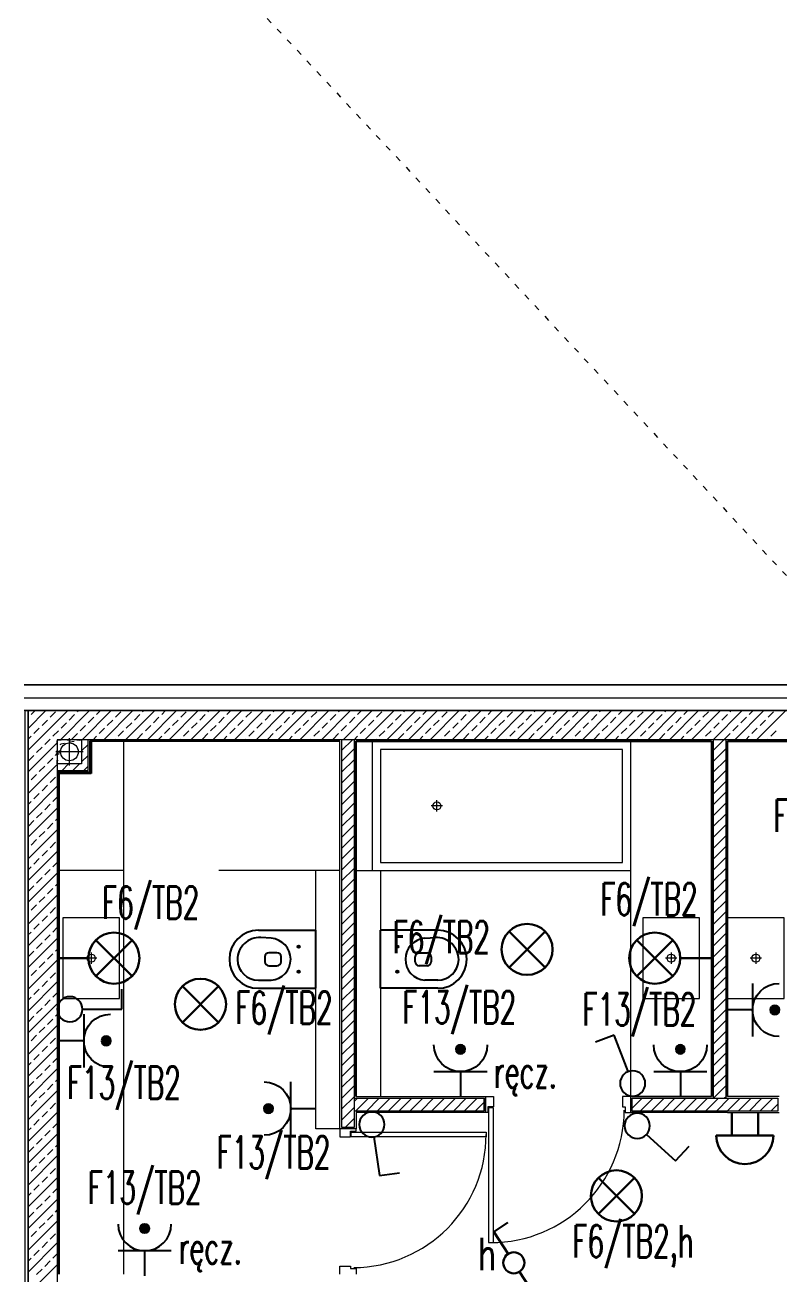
# Model space of a CAD drawing. Header units: millimetres. Extents: x 1780 to 154263, y -7240 to 17216.
# Drawn here: x 115871 to 116338, y 3320 to 4093 of the extents above; entities that cross this region are included whole.
import ezdxf

# ---------------------------------------------------------------- set-up
doc = ezdxf.new("R2010")
doc.units = ezdxf.units.MM
doc.linetypes.add('ACAD_ISO03W100', pattern=[30, 12, -18])
for name, color, linetype, lineweight in [('2d_SX_aranżacja drukowana', 200, 'Continuous', 5), ('2d_SX_gruba przekroje', 90, 'Continuous', 20), ('2d_SX_instalacje szkic - kanalizacja sanitarna', 44, 'Continuous', 5), ('2d_SX_instalacje szkic - wentylacja wywiew', 14, 'Continuous', 5), ('2d_SX_przebicia', 96, 'Continuous', 13), ('2d_SX_stolarka drzwiowa', 211, 'Continuous', 5), ('2d_SX_stolarka okznaczenia', 251, 'Continuous', 5), ('2d_SX_szraf', 251, 'Continuous', 0), ('2d_SX_warstwy', 181, 'Continuous', 9)]:
    doc.layers.add(name, color=color, linetype=linetype, lineweight=lineweight)
doc.layers.add('2d_SX_powierzchnia', color=251, linetype='Continuous', plot=False)
doc.layers.add('2d_SX_rewizja 18 września', color=210, linetype='Continuous')
doc.layers.add('60 instalacje elektryka', color=10, linetype='Continuous')
doc.styles.add('OPIS', font='simplex.shx', dxfattribs={"width": 0.7, "height": 4})
doc.linetypes.add('ZIGZAG', pattern='A,0.00254,-5.08,[131,ltypeshp.shx,S=5.08,R=0,X=-5.08,Y=0],-10.16,[131,ltypeshp.shx,S=5.08,R=180,X=5.08,Y=0],-5.08', length=20.32254)

# ---------------------------------------------------------------- blocks, each defined once
blk = doc.blocks.new('PDKLD B2')
at = {"color": 8, "ltscale": 5}
for p, q in [((108382.38, -12754.1), (108417.88, -12754.1)), ((108417.88, -12790.1), (108417.88, -12754.1)), ((108493.38, -12754.1), (108457.88, -12754.1)), ((108457.88, -12790.1), (108457.88, -12754.1)), ((108390.38, -12759.1), (108383.8, -12758.53)), ((108407.38, -12765.3), (108407.38, -12763.4)), ((108468.38, -12765.3), (108468.38, -12763.4)), ((108485.38, -12759.1), (108491.95, -12758.53)), ((108386.38, -12770.6), (108386.38, -12773.6)), ((108393.88, -12768.1), (108388.88, -12768.1)), ((108396.38, -12773.6), (108396.38, -12770.6)), ((108406.43, -12764.35), (108408.33, -12764.35)), ((108469.33, -12764.35), (108467.43, -12764.35)), ((108479.38, -12773.6), (108479.38, -12770.6)), ((108481.88, -12768.1), (108486.88, -12768.1)), ((108489.38, -12770.6), (108489.38, -12773.6)), ((108388.88, -12776.1), (108393.88, -12776.1)), ((108407.38, -12780.8), (108407.38, -12778.9)), ((108468.38, -12780.8), (108468.38, -12778.9)), ((108486.88, -12776.1), (108481.88, -12776.1)), ((108382.38, -12785.1), (108390.38, -12785.1)), ((108406.43, -12779.85), (108408.33, -12779.85)), ((108469.33, -12779.85), (108467.43, -12779.85)), ((108493.38, -12785.1), (108485.38, -12785.1)), ((108382.38, -12790.1), (108417.88, -12790.1)), ((108493.38, -12790.1), (108457.88, -12790.1))]:
    blk.add_line(p, q, dxfattribs=at)
for centre in [(108407.38, -12764.35), (108468.38, -12764.35), (108407.38, -12779.85), (108468.38, -12779.85)]:
    blk.add_circle(centre, 0.75, dxfattribs=at)
for centre, radius, start, end in [((108382.38, -12772.1), 18, 90, 180), ((108493.38, -12772.1), 18, 0, 90), ((108383.38, -12772.53), 14, 88.2643, 179.10237), ((108389.33, -12772.1), 13.04, 274.58122, 85.41878), ((108486.42, -12772.1), 13.04, 94.58122, 265.41878), ((108492.38, -12772.53), 14, 0.89763, 91.7357), ((108388.88, -12770.6), 2.5, 90, 180), ((108393.88, -12770.6), 2.5, 0, 90), ((108481.88, -12770.6), 2.5, 90, 180), ((108486.88, -12770.6), 2.5, 0, 90), ((108382.38, -12772.1), 18, 180, 270), ((108382.38, -12772.1), 13, 180.93152, 270), ((108388.88, -12773.6), 2.5, 180, 270), ((108393.88, -12773.6), 2.5, 270, 0), ((108481.88, -12773.6), 2.5, 180, 270), ((108486.88, -12773.6), 2.5, 270, 0), ((108493.38, -12772.1), 18, 270, 0), ((108493.38, -12772.1), 13, 270, 359.06848)]:
    blk.add_arc(centre, radius, start, end, dxfattribs=at)
at = {"layer": '2d_SX_aranżacja drukowana', "color": 8, "ltscale": 5}
for p, q in [((108277.88, -12636.1), (108298.88, -12636.1)), ((108298.88, -12636.1), (108298.88, -12967.1)), ((108258.88, -12967.1), (108258.88, -12655.1)), ((108298.88, -12717.1), (108258.88, -12717.1)), ((108432.88, -12717.1), (108357.88, -12717.1)), ((108417.88, -12877.1), (108417.88, -12717.1)), ((108442.88, -12717.1), (108457.88, -12717.1)), ((108457.88, -12717.1), (108457.88, -12857.1)), ((108296.38, -12746.41), (108261.38, -12746.41)), ((108261.38, -12746.41), (108261.38, -12796.41)), ((108296.38, -12796.41), (108296.38, -12746.41)), ((108655.38, -12746.41), (108620.38, -12746.41)), ((108620.38, -12746.41), (108620.38, -12796.41)), ((108655.38, -12796.41), (108655.38, -12746.41)), ((108672.88, -12746.41), (108672.88, -12796.41)), ((108282.38, -12771.41), (108275.38, -12771.41)), ((108278.88, -12767.91), (108278.88, -12774.91)), ((108641.38, -12771.41), (108634.38, -12771.41)), ((108637.88, -12767.91), (108637.88, -12774.91)), ((108261.38, -12796.41), (108296.38, -12796.41)), ((108620.38, -12796.41), (108655.38, -12796.41)), ((108432.88, -12877.1), (108417.88, -12877.1))]:
    blk.add_line(p, q, dxfattribs=at)
at = {"layer": '2d_SX_aranżacja drukowana', "color": 8}
for p, q in [((108452.88, -12637.1), (108452.88, -12717.1)), ((108612.88, -12637.1), (108452.88, -12637.1)), ((108612.88, -12637.1), (108662.88, -12637.1)), ((108612.88, -12857.1), (108612.88, -12637.1)), ((108612.88, -12717.1), (108612.88, -12637.1)), ((108662.88, -12637.1), (108662.88, -12857.1)), ((108457.88, -12642.1), (108457.88, -12712.1)), ((108607.88, -12642.1), (108457.88, -12642.1)), ((108607.88, -12712.1), (108607.88, -12642.1)), ((108496.38, -12677.1), (108489.38, -12677.1)), ((108492.88, -12680.6), (108492.88, -12673.6)), ((108452.88, -12717.1), (108612.88, -12717.1)), ((108457.88, -12712.1), (108607.88, -12712.1)), ((108662.88, -12857.1), (108612.88, -12857.1))]:
    blk.add_line(p, q, dxfattribs=at)
at = {"layer": '2d_SX_aranżacja drukowana', "color": 8, "ltscale": 5}
blk.add_lwpolyline([(108672.88, -12796.41), (108707.88, -12796.41), (108707.88, -12746.41), (108672.88, -12746.41)], close=True, dxfattribs=at)
for points in [[(108693.88, -12771.41), (108686.88, -12771.41)], [(108690.38, -12767.91), (108690.38, -12774.91)]]:
    blk.add_lwpolyline(points, dxfattribs=at)
at = {"layer": '2d_SX_aranżacja drukowana', "color": 8}
blk.add_circle((108492.88, -12677.1), 2.5, dxfattribs=at)
at = {"layer": '2d_SX_aranżacja drukowana', "color": 8, "ltscale": 5}
for centre in [(108278.88, -12771.41), (108637.88, -12771.41), (108690.38, -12771.41)]:
    blk.add_circle(centre, 2.5, dxfattribs=at)
at = {"layer": '2d_SX_gruba przekroje', "color": 8}
for p, q in [((108831.77, -12602.1), (108237.38, -12602.1)), ((108239.88, -13081.1), (108239.88, -12618.1)), ((108239.88, -12618.1), (108239.88, -12618.1)), ((108277.88, -12637.1), (108277.88, -12656.1)), ((108277.88, -12637.1), (108432.88, -12637.1)), ((108432.88, -12877.1), (108432.88, -12637.1)), ((108442.88, -12637.1), (108442.88, -12857.1)), ((108442.88, -12637.1), (108662.88, -12637.1)), ((108662.88, -12637.1), (108662.88, -12857.1)), ((108672.88, -12857.1), (108672.88, -12637.1)), ((108672.88, -12637.1), (108864.88, -12637.1)), ((108277.88, -12656.1), (108258.88, -12656.1)), ((108258.88, -12967.1), (108258.88, -12656.1)), ((108442.88, -12857.1), (108522.88, -12857.1)), ((108522.88, -12857.1), (108522.88, -12867.1)), ((108612.88, -12867.1), (108612.88, -12857.1)), ((108612.88, -12857.1), (108662.88, -12857.1)), ((108704.88, -12857.1), (108672.88, -12857.1)), ((108522.88, -12867.1), (108442.88, -12867.1)), ((108442.88, -12867.1), (108442.88, -12877.1)), ((108672.88, -12867.1), (108612.88, -12867.1)), ((108672.88, -12867.1), (108704.88, -12867.1)), ((108442.88, -12877.1), (108432.88, -12877.1))]:
    blk.add_line(p, q, dxfattribs=at)
at = {"layer": '2d_SX_instalacje szkic - kanalizacja sanitarna', "color": 8}
for p, q in [((108265.38, -12652.1), (108265.38, -12635.1)), ((108273.88, -12643.6), (108256.88, -12643.6))]:
    blk.add_line(p, q, dxfattribs=at)
blk.add_circle((108265.38, -12643.6), 5.5, dxfattribs=at)
at = {"layer": '2d_SX_instalacje szkic - wentylacja wywiew', "color": 8, "linetype": 'ACAD_ISO03W100', "ltscale": 0.3}
blk.add_line((108283.63, -12077.34), (108757.38, -12586.09), dxfattribs=at)
at = {"layer": '2d_SX_powierzchnia', "color": 8}
for p, q in [((108432.88, -12637.1), (108278.88, -12637.1)), ((108278.88, -12637.1), (108278.88, -12657.1)), ((108442.88, -12857.1), (108442.88, -12637.1)), ((108442.88, -12637.1), (108662.88, -12637.1)), ((108662.88, -12637.1), (108662.88, -12857.1)), ((108672.88, -12637.1), (108864.88, -12637.1)), ((108672.88, -12857.1), (108672.88, -12637.1)), ((108278.88, -12657.1), (108258.88, -12657.1)), ((108258.88, -12657.1), (108258.88, -12967.1))]:
    blk.add_line(p, q, dxfattribs=at)
at = {"layer": '2d_SX_przebicia', "color": 8, "linetype": 'ACAD_ISO03W100', "ltscale": 0.2}
for p, q in [((108257.88, -12651.1), (108257.88, -12636.1)), ((108257.88, -12636.1), (108272.88, -12636.1)), ((108257.88, -12651.1), (108259.98, -12638.69)), ((108259.98, -12638.69), (108272.88, -12636.1)), ((108272.88, -12636.1), (108272.88, -12651.1)), ((108272.88, -12651.1), (108257.88, -12651.1))]:
    blk.add_line(p, q, dxfattribs=at)
at = {"layer": '2d_SX_stolarka drzwiowa', "color": 8}
for p, q in [((108522.88, -12867.1), (108522.88, -12857.1)), ((108522.88, -12857.1), (108527.88, -12857.1)), ((108527.88, -12863.6), (108524.38, -12863.6)), ((108524.38, -12863.6), (108524.38, -12867.1)), ((108524.88, -12864.1), (108524.88, -12947.6)), ((108527.88, -12864.1), (108524.88, -12864.1)), ((108527.88, -12857.1), (108527.88, -12863.6)), ((108527.88, -12947.6), (108527.88, -12864.1)), ((108612.88, -12857.1), (108607.88, -12857.1)), ((108607.88, -12857.1), (108607.88, -12863.6)), ((108607.88, -12863.6), (108609.38, -12863.6)), ((108609.38, -12863.6), (108609.38, -12867.1)), ((108612.88, -12867.1), (108612.88, -12857.1)), ((108524.38, -12867.1), (108522.88, -12867.1)), ((108609.38, -12867.1), (108612.88, -12867.1)), ((108442.88, -12877.1), (108432.88, -12877.1)), ((108432.88, -12877.1), (108432.88, -12882.1)), ((108439.38, -12882.1), (108439.38, -12878.6)), ((108439.38, -12878.6), (108442.88, -12878.6)), ((108439.88, -12879.1), (108523.38, -12879.1)), ((108439.88, -12882.1), (108439.88, -12879.1)), ((108442.88, -12878.6), (108442.88, -12877.1)), ((108523.38, -12879.1), (108523.38, -12882.1)), ((108432.88, -12882.1), (108439.38, -12882.1)), ((108523.38, -12882.1), (108439.88, -12882.1)), ((108524.88, -12947.6), (108527.88, -12947.6)), ((108432.88, -12967.1), (108432.88, -12962.1)), ((108432.88, -12962.1), (108439.38, -12962.1)), ((108439.38, -12962.1), (108439.38, -12963.6)), ((108439.38, -12963.6), (108442.88, -12963.6)), ((108442.88, -12963.6), (108442.88, -12967.1))]:
    blk.add_line(p, q, dxfattribs=at)
at = {"layer": '2d_SX_stolarka okznaczenia', "color": 8}
for centre, start, end in [((108526.45, -12865.17), 269.94923, 359.70246), ((108440.95, -12880.67), 270.29754, 0.05077)]:
    blk.add_arc(centre, 82.43, start, end, dxfattribs=at)
at = {"layer": '2d_SX_szraf', "color": 8, "linetype": 'ZIGZAG'}
blk.add_line((108237.38, -12610.1), (108943.88, -12610.1), dxfattribs=at)
at = {"layer": '2d_SX_szraf', "color": 8, "linetype": 'Continuous'}
for p, q in [((108239.88, -12629.06), (108250.84, -12618.1)), ((108239.88, -12642.53), (108264.31, -12618.1)), ((108239.88, -12622.32), (108239.99, -12622.21)), ((108241.67, -12620.53), (108244.1, -12618.1)), ((108248.41, -12627.26), (108251.77, -12623.89)), ((108253.46, -12622.21), (108256.83, -12618.84)), ((108259.78, -12636.1), (108277.78, -12618.1)), ((108265.24, -12623.89), (108268.61, -12620.53)), ((108270.3, -12618.84), (108271.04, -12618.1)), ((108273.25, -12636.1), (108291.25, -12618.1)), ((108277.03, -12625.58), (108280.4, -12622.21)), ((108282.08, -12620.53), (108284.51, -12618.1)), ((108286.72, -12636.1), (108304.72, -12618.1)), ((108288.82, -12627.26), (108292.19, -12623.89)), ((108293.87, -12622.21), (108297.24, -12618.84)), ((108300.19, -12636.1), (108318.19, -12618.1)), ((108305.66, -12623.89), (108309.02, -12620.53)), ((108310.71, -12618.84), (108311.45, -12618.1)), ((108313.66, -12636.1), (108331.66, -12618.1)), ((108317.44, -12625.58), (108320.81, -12622.21)), ((108322.49, -12620.53), (108324.92, -12618.1)), ((108327.13, -12636.1), (108345.13, -12618.1)), ((108329.23, -12627.26), (108332.6, -12623.89)), ((108334.28, -12622.21), (108337.65, -12618.84)), ((108340.6, -12636.1), (108358.6, -12618.1)), ((108346.07, -12623.89), (108349.43, -12620.53)), ((108351.12, -12618.84), (108351.86, -12618.1)), ((108354.07, -12636.1), (108372.07, -12618.1)), ((108357.85, -12625.58), (108361.22, -12622.21)), ((108362.9, -12620.53), (108365.33, -12618.1)), ((108367.54, -12636.1), (108385.54, -12618.1)), ((108369.64, -12627.26), (108373.01, -12623.89)), ((108374.69, -12622.21), (108378.06, -12618.84)), ((108381.01, -12636.1), (108399.01, -12618.1)), ((108386.48, -12623.89), (108389.85, -12620.53)), ((108391.53, -12618.84), (108392.27, -12618.1)), ((108394.48, -12636.1), (108412.48, -12618.1)), ((108398.26, -12625.58), (108401.63, -12622.21)), ((108403.32, -12620.53), (108405.75, -12618.1)), ((108407.95, -12636.1), (108425.95, -12618.1)), ((108410.05, -12627.26), (108413.42, -12623.89)), ((108415.1, -12622.21), (108418.47, -12618.84)), ((108421.42, -12636.1), (108439.42, -12618.1)), ((108426.89, -12623.89), (108430.26, -12620.53)), ((108431.94, -12618.84), (108432.69, -12618.1)), ((108434.89, -12636.1), (108452.89, -12618.1)), ((108438.68, -12625.58), (108442.04, -12622.21)), ((108443.73, -12620.53), (108446.16, -12618.1)), ((108448.36, -12636.1), (108466.36, -12618.1)), ((108450.46, -12627.26), (108453.83, -12623.89)), ((108455.51, -12622.21), (108458.88, -12618.84)), ((108461.83, -12636.1), (108479.83, -12618.1)), ((108467.3, -12623.89), (108470.67, -12620.53)), ((108472.35, -12618.84), (108473.1, -12618.1)), ((108475.3, -12636.1), (108493.3, -12618.1)), ((108479.09, -12625.58), (108482.45, -12622.21)), ((108484.14, -12620.53), (108486.57, -12618.1)), ((108488.77, -12636.1), (108506.77, -12618.1)), ((108490.87, -12627.26), (108494.24, -12623.89)), ((108495.92, -12622.21), (108499.29, -12618.84)), ((108502.24, -12636.1), (108520.24, -12618.1)), ((108507.71, -12623.89), (108511.08, -12620.53)), ((108512.76, -12618.84), (108513.51, -12618.1)), ((108515.71, -12636.1), (108533.71, -12618.1)), ((108519.5, -12625.58), (108522.87, -12622.21)), ((108524.55, -12620.53), (108526.98, -12618.1)), ((108529.18, -12636.1), (108547.18, -12618.1)), ((108531.28, -12627.26), (108534.65, -12623.89)), ((108536.34, -12622.21), (108539.7, -12618.84)), ((108542.65, -12636.1), (108560.65, -12618.1)), ((108548.12, -12623.89), (108551.49, -12620.53)), ((108553.17, -12618.84), (108553.92, -12618.1)), ((108556.12, -12636.1), (108574.12, -12618.1)), ((108559.91, -12625.58), (108563.28, -12622.21)), ((108564.96, -12620.53), (108567.39, -12618.1)), ((108569.6, -12636.1), (108587.6, -12618.1)), ((108571.7, -12627.26), (108575.06, -12623.89)), ((108576.75, -12622.21), (108580.11, -12618.84)), ((108583.07, -12636.1), (108601.07, -12618.1)), ((108588.53, -12623.89), (108591.9, -12620.53)), ((108593.58, -12618.84), (108594.33, -12618.1)), ((108596.54, -12636.1), (108614.54, -12618.1)), ((108600.32, -12625.58), (108603.69, -12622.21)), ((108605.37, -12620.53), (108607.8, -12618.1)), ((108610.01, -12636.1), (108628.01, -12618.1)), ((108612.11, -12627.26), (108615.47, -12623.89)), ((108617.16, -12622.21), (108620.53, -12618.84)), ((108623.48, -12636.1), (108641.48, -12618.1)), ((108628.94, -12623.89), (108632.31, -12620.53)), ((108634, -12618.84), (108634.74, -12618.1)), ((108636.95, -12636.1), (108654.95, -12618.1)), ((108640.73, -12625.58), (108644.1, -12622.21)), ((108645.78, -12620.53), (108648.21, -12618.1)), ((108650.42, -12636.1), (108668.42, -12618.1)), ((108652.52, -12627.26), (108655.89, -12623.89)), ((108657.57, -12622.21), (108660.94, -12618.84)), ((108663.89, -12636.1), (108681.89, -12618.1)), ((108669.36, -12623.89), (108672.72, -12620.53)), ((108674.41, -12618.84), (108675.15, -12618.1)), ((108677.36, -12636.1), (108695.36, -12618.1)), ((108681.14, -12625.58), (108684.51, -12622.21)), ((108686.19, -12620.53), (108688.62, -12618.1)), ((108690.83, -12636.1), (108708.83, -12618.1)), ((108692.93, -12627.26), (108696.3, -12623.89)), ((108697.98, -12622.21), (108701.35, -12618.84)), ((108243.35, -12632.31), (108246.72, -12628.94)), ((108255.14, -12634), (108258.51, -12630.63)), ((108260.19, -12628.94), (108263.56, -12625.58)), ((108266.93, -12635.68), (108270.3, -12632.31)), ((108271.98, -12630.63), (108275.35, -12627.26)), ((108283.77, -12632.31), (108287.13, -12628.94)), ((108295.55, -12634), (108298.92, -12630.63)), ((108300.6, -12628.94), (108303.97, -12625.58)), ((108307.34, -12635.68), (108310.71, -12632.31)), ((108312.39, -12630.63), (108315.76, -12627.26)), ((108324.18, -12632.31), (108327.54, -12628.94)), ((108335.96, -12634), (108339.33, -12630.63)), ((108341.02, -12628.94), (108344.38, -12625.58)), ((108347.75, -12635.68), (108351.12, -12632.31)), ((108352.8, -12630.63), (108356.17, -12627.26)), ((108364.59, -12632.31), (108367.96, -12628.94)), ((108376.37, -12634), (108379.74, -12630.63)), ((108381.43, -12628.94), (108384.79, -12625.58)), ((108388.16, -12635.68), (108391.53, -12632.31)), ((108393.21, -12630.63), (108396.58, -12627.26)), ((108405, -12632.31), (108408.37, -12628.94)), ((108416.79, -12634), (108420.15, -12630.63)), ((108421.84, -12628.94), (108425.21, -12625.58)), ((108428.57, -12635.68), (108431.94, -12632.31)), ((108433.62, -12630.63), (108436.99, -12627.26)), ((108445.41, -12632.31), (108448.78, -12628.94)), ((108457.2, -12634), (108460.56, -12630.63)), ((108462.25, -12628.94), (108465.62, -12625.58)), ((108468.98, -12635.68), (108472.35, -12632.31)), ((108474.04, -12630.63), (108477.4, -12627.26)), ((108485.82, -12632.31), (108489.19, -12628.94)), ((108497.61, -12634), (108500.98, -12630.63)), ((108502.66, -12628.94), (108506.03, -12625.58)), ((108509.4, -12635.68), (108512.76, -12632.31)), ((108514.45, -12630.63), (108517.81, -12627.26)), ((108526.23, -12632.31), (108529.6, -12628.94)), ((108538.02, -12634), (108541.39, -12630.63)), ((108543.07, -12628.94), (108546.44, -12625.58)), ((108549.81, -12635.68), (108553.17, -12632.31)), ((108554.86, -12630.63), (108558.23, -12627.26)), ((108566.64, -12632.31), (108570.01, -12628.94)), ((108578.43, -12634), (108581.8, -12630.63)), ((108583.48, -12628.94), (108586.85, -12625.58)), ((108590.22, -12635.68), (108593.58, -12632.31)), ((108595.27, -12630.63), (108598.64, -12627.26)), ((108607.06, -12632.31), (108610.42, -12628.94)), ((108618.84, -12634), (108622.21, -12630.63)), ((108623.89, -12628.94), (108627.26, -12625.58)), ((108630.63, -12635.68), (108634, -12632.31)), ((108635.68, -12630.63), (108639.05, -12627.26)), ((108647.47, -12632.31), (108650.83, -12628.94)), ((108659.25, -12634), (108662.62, -12630.63)), ((108664.3, -12628.94), (108667.67, -12625.58)), ((108671.04, -12635.68), (108674.41, -12632.31)), ((108676.09, -12630.63), (108679.46, -12627.26)), ((108687.88, -12632.31), (108691.25, -12628.94)), ((108699.66, -12634), (108703.03, -12630.63)), ((108239.88, -12635.79), (108241.67, -12634)), ((108239.88, -12656), (108257.88, -12638)), ((108250.09, -12639.05), (108253.46, -12635.68)), ((108273.09, -12636.1), (108272.88, -12636.31)), ((108276.88, -12639.04), (108272.88, -12643.04)), ((108279.98, -12636.1), (108282.08, -12634)), ((108293.45, -12636.1), (108293.87, -12635.68)), ((108320.39, -12636.1), (108322.49, -12634)), ((108333.86, -12636.1), (108334.28, -12635.68)), ((108360.8, -12636.1), (108362.9, -12634)), ((108374.27, -12636.1), (108374.69, -12635.68)), ((108401.22, -12636.1), (108403.32, -12634)), ((108414.69, -12636.1), (108415.1, -12635.68)), ((108433.88, -12642.79), (108440.57, -12636.1)), ((108441.63, -12636.1), (108443.73, -12634)), ((108455.1, -12636.1), (108455.51, -12635.68)), ((108482.04, -12636.1), (108484.14, -12634)), ((108495.51, -12636.1), (108495.92, -12635.68)), ((108522.45, -12636.1), (108524.55, -12634)), ((108535.92, -12636.1), (108536.34, -12635.68)), ((108562.86, -12636.1), (108564.96, -12634)), ((108576.33, -12636.1), (108576.75, -12635.68)), ((108603.27, -12636.1), (108605.37, -12634)), ((108616.74, -12636.1), (108617.16, -12635.68)), ((108643.68, -12636.1), (108645.78, -12634)), ((108657.15, -12636.1), (108657.57, -12635.68)), ((108663.88, -12642.79), (108670.57, -12636.1)), ((108684.09, -12636.1), (108686.19, -12634)), ((108697.56, -12636.1), (108697.98, -12635.68)), ((108239.99, -12649.15), (108243.35, -12645.78)), ((108245.04, -12644.1), (108248.41, -12640.73)), ((108251.77, -12650.83), (108255.14, -12647.47)), ((108256.83, -12645.78), (108257.88, -12644.73)), ((108276.88, -12645.78), (108272.88, -12649.78)), ((108433.88, -12649.53), (108441.88, -12641.53)), ((108663.88, -12649.53), (108671.88, -12641.53)), ((108239.88, -12669.47), (108257.88, -12651.47)), ((108246.72, -12655.89), (108250.09, -12652.52)), ((108258.09, -12651.1), (108257.88, -12651.31)), ((108264.82, -12651.1), (108260.82, -12655.1)), ((108271.56, -12651.1), (108267.56, -12655.1)), ((108276.88, -12652.51), (108274.29, -12655.1)), ((108433.88, -12656.26), (108441.88, -12648.26)), ((108433.88, -12663), (108441.88, -12655)), ((108663.88, -12656.26), (108671.88, -12648.26)), ((108663.88, -12663), (108671.88, -12655)), ((108239.88, -12662.73), (108239.99, -12662.62)), ((108241.67, -12660.94), (108245.04, -12657.57)), ((108253.46, -12662.62), (108256.83, -12659.25)), ((108433.88, -12669.73), (108441.88, -12661.73)), ((108663.88, -12669.73), (108671.88, -12661.73)), ((108239.88, -12682.94), (108257.88, -12664.94)), ((108243.35, -12672.72), (108246.72, -12669.36)), ((108248.41, -12667.67), (108251.77, -12664.3)), ((108433.88, -12676.47), (108441.88, -12668.47)), ((108663.88, -12676.47), (108671.88, -12668.47)), ((108239.88, -12676.2), (108241.67, -12674.41)), ((108239.88, -12696.41), (108257.88, -12678.41)), ((108250.09, -12679.46), (108253.46, -12676.09)), ((108255.14, -12674.41), (108257.88, -12671.67)), ((108433.88, -12683.2), (108441.88, -12675.2)), ((108663.88, -12683.2), (108671.88, -12675.2)), ((108239.99, -12689.56), (108243.35, -12686.19)), ((108245.04, -12684.51), (108248.41, -12681.14)), ((108256.83, -12686.19), (108257.88, -12685.14)), ((108433.88, -12689.94), (108441.88, -12681.94)), ((108663.88, -12689.94), (108671.88, -12681.94)), ((108239.88, -12709.88), (108257.88, -12691.88)), ((108246.72, -12696.3), (108250.09, -12692.93)), ((108251.77, -12691.25), (108255.14, -12687.88)), ((108433.88, -12696.67), (108441.88, -12688.67)), ((108663.88, -12696.67), (108671.88, -12688.67)), ((108241.67, -12701.35), (108245.04, -12697.98)), ((108253.46, -12703.03), (108256.83, -12699.66)), ((108433.88, -12703.41), (108441.88, -12695.41)), ((108663.88, -12703.41), (108671.88, -12695.41)), ((108239.88, -12703.14), (108239.99, -12703.03)), ((108239.88, -12723.35), (108257.88, -12705.35)), ((108248.41, -12708.08), (108251.77, -12704.72)), ((108433.88, -12710.14), (108441.88, -12702.14)), ((108433.88, -12716.88), (108441.88, -12708.88)), ((108663.88, -12710.14), (108671.88, -12702.14)), ((108663.88, -12716.88), (108671.88, -12708.88)), ((108239.88, -12716.61), (108241.67, -12714.82)), ((108243.35, -12713.13), (108246.72, -12709.77)), ((108250.09, -12719.87), (108253.46, -12716.5)), ((108255.14, -12714.82), (108257.88, -12712.08)), ((108433.88, -12723.61), (108441.88, -12715.61)), ((108663.88, -12723.61), (108671.88, -12715.61)), ((108239.88, -12736.82), (108257.88, -12718.82)), ((108245.04, -12724.92), (108248.41, -12721.55)), ((108433.88, -12730.35), (108441.88, -12722.35)), ((108663.88, -12730.35), (108671.88, -12722.35)), ((108239.88, -12750.29), (108257.88, -12732.29)), ((108239.99, -12729.97), (108243.35, -12726.61)), ((108251.77, -12731.66), (108255.14, -12728.29)), ((108256.83, -12726.61), (108257.88, -12725.55)), ((108433.88, -12737.08), (108441.88, -12729.08)), ((108663.88, -12737.08), (108671.88, -12729.08)), ((108241.67, -12741.76), (108245.04, -12738.39)), ((108246.72, -12736.71), (108250.09, -12733.34)), ((108253.46, -12743.44), (108256.83, -12740.08)), ((108433.88, -12743.82), (108441.88, -12735.82)), ((108663.88, -12743.82), (108671.88, -12735.82)), ((108239.88, -12743.55), (108239.99, -12743.44)), ((108239.88, -12763.76), (108257.88, -12745.76)), ((108248.41, -12748.49), (108251.77, -12745.13)), ((108433.88, -12750.55), (108441.88, -12742.55)), ((108663.88, -12750.55), (108671.88, -12742.55)), ((108239.88, -12757.02), (108241.67, -12755.23)), ((108243.35, -12753.55), (108246.72, -12750.18)), ((108255.14, -12755.23), (108257.88, -12752.5)), ((108433.88, -12757.29), (108441.88, -12749.29)), ((108433.88, -12764.02), (108441.88, -12756.02)), ((108663.88, -12757.29), (108671.88, -12749.29)), ((108663.88, -12764.02), (108671.88, -12756.02)), ((108239.88, -12777.23), (108257.88, -12759.23)), ((108245.04, -12765.33), (108248.41, -12761.97)), ((108250.09, -12760.28), (108253.46, -12756.91)), ((108433.88, -12770.76), (108441.88, -12762.76)), ((108663.88, -12770.76), (108671.88, -12762.76)), ((108239.99, -12770.38), (108243.35, -12767.02)), ((108251.77, -12772.07), (108255.14, -12768.7)), ((108256.83, -12767.02), (108257.88, -12765.97)), ((108433.88, -12777.5), (108441.88, -12769.5)), ((108663.88, -12777.5), (108671.88, -12769.5)), ((108239.88, -12790.7), (108257.88, -12772.7)), ((108241.67, -12782.17), (108245.04, -12778.8)), ((108246.72, -12777.12), (108250.09, -12773.75)), ((108433.88, -12784.23), (108441.88, -12776.23)), ((108663.88, -12784.23), (108671.88, -12776.23)), ((108239.88, -12783.97), (108239.99, -12783.85)), ((108239.88, -12804.17), (108257.88, -12786.17)), ((108248.41, -12788.91), (108251.77, -12785.54)), ((108253.46, -12783.85), (108256.83, -12780.49)), ((108433.88, -12790.97), (108441.88, -12782.97)), ((108663.88, -12790.97), (108671.88, -12782.97)), ((108243.35, -12793.96), (108246.72, -12790.59)), ((108255.14, -12795.64), (108257.88, -12792.91)), ((108433.88, -12797.7), (108441.88, -12789.7)), ((108663.88, -12797.7), (108671.88, -12789.7)), ((108239.88, -12797.44), (108241.67, -12795.64)), ((108239.88, -12817.64), (108257.88, -12799.64)), ((108245.04, -12805.74), (108248.41, -12802.38)), ((108250.09, -12800.69), (108253.46, -12797.32)), ((108433.88, -12804.44), (108441.88, -12796.44)), ((108663.88, -12804.44), (108671.88, -12796.44)), ((108239.99, -12810.8), (108243.35, -12807.43)), ((108251.77, -12812.48), (108255.14, -12809.11)), ((108256.83, -12807.43), (108257.88, -12806.38)), ((108433.88, -12811.17), (108441.88, -12803.17)), ((108433.88, -12817.91), (108441.88, -12809.91)), ((108663.88, -12811.17), (108671.88, -12803.17)), ((108663.88, -12817.91), (108671.88, -12809.91)), ((108239.88, -12831.11), (108257.88, -12813.11)), ((108246.72, -12817.53), (108250.09, -12814.16)), ((108433.88, -12824.64), (108441.88, -12816.64)), ((108663.88, -12824.64), (108671.88, -12816.64)), ((108239.88, -12824.38), (108239.99, -12824.27)), ((108241.67, -12822.58), (108245.04, -12819.21)), ((108253.46, -12824.27), (108256.83, -12820.9)), ((108433.88, -12831.38), (108441.88, -12823.38)), ((108663.88, -12831.38), (108671.88, -12823.38)), ((108239.88, -12844.58), (108257.88, -12826.58)), ((108243.35, -12834.37), (108246.72, -12831)), ((108248.41, -12829.32), (108251.77, -12825.95)), ((108255.14, -12836.05), (108257.88, -12833.32)), ((108433.88, -12838.11), (108441.88, -12830.11)), ((108663.88, -12838.11), (108671.88, -12830.11)), ((108239.88, -12837.85), (108241.67, -12836.05)), ((108239.88, -12858.05), (108257.88, -12840.05)), ((108250.09, -12841.1), (108253.46, -12837.74)), ((108433.88, -12844.85), (108441.88, -12836.85)), ((108663.88, -12844.85), (108671.88, -12836.85)), ((108239.99, -12851.21), (108243.35, -12847.84)), ((108245.04, -12846.15), (108248.41, -12842.79)), ((108256.83, -12847.84), (108257.88, -12846.79)), ((108433.88, -12851.58), (108441.88, -12843.58)), ((108663.88, -12851.58), (108671.88, -12843.58)), ((108239.88, -12871.52), (108257.88, -12853.52)), ((108246.72, -12857.94), (108250.09, -12854.57)), ((108251.77, -12852.89), (108255.14, -12849.52)), ((108433.88, -12858.32), (108441.88, -12850.32)), ((108664.1, -12858.1), (108671.88, -12850.32)), ((108241.67, -12862.99), (108245.04, -12859.63)), ((108253.46, -12864.68), (108256.83, -12861.31)), ((108433.88, -12865.05), (108441.88, -12857.05)), ((108433.88, -12871.79), (108441.88, -12863.79)), ((108441.88, -12859.95), (108443.73, -12858.1)), ((108442.47, -12866.1), (108450.47, -12858.1)), ((108449.2, -12866.1), (108457.2, -12858.1)), ((108455.94, -12866.1), (108463.94, -12858.1)), ((108462.67, -12866.1), (108470.67, -12858.1)), ((108469.41, -12866.1), (108477.41, -12858.1)), ((108476.14, -12866.1), (108484.14, -12858.1)), ((108482.88, -12866.1), (108490.88, -12858.1)), ((108489.61, -12866.1), (108497.61, -12858.1)), ((108496.35, -12866.1), (108504.35, -12858.1)), ((108503.08, -12866.1), (108511.08, -12858.1)), ((108509.82, -12866.1), (108517.82, -12858.1)), ((108516.55, -12866.1), (108521.88, -12860.77)), ((108613.88, -12864.27), (108620.05, -12858.1)), ((108618.79, -12866.1), (108626.79, -12858.1)), ((108625.52, -12866.1), (108633.52, -12858.1)), ((108632.26, -12866.1), (108640.26, -12858.1)), ((108638.99, -12866.1), (108646.99, -12858.1)), ((108645.73, -12866.1), (108653.73, -12858.1)), ((108652.46, -12866.1), (108660.46, -12858.1)), ((108659.2, -12866.1), (108667.2, -12858.1)), ((108665.93, -12866.1), (108673.93, -12858.1)), ((108670.83, -12858.1), (108671.88, -12857.05)), ((108672.67, -12866.1), (108680.67, -12858.1)), ((108679.4, -12866.1), (108687.4, -12858.1)), ((108686.14, -12866.1), (108694.14, -12858.1)), ((108692.87, -12866.1), (108700.87, -12858.1)), ((108699.61, -12866.1), (108703.88, -12861.83)), ((108239.88, -12864.79), (108239.99, -12864.68)), ((108239.88, -12884.99), (108257.88, -12866.99)), ((108243.35, -12874.78), (108246.72, -12871.41)), ((108248.41, -12869.73), (108251.77, -12866.36)), ((108436.3, -12876.1), (108441.88, -12870.52)), ((108239.88, -12878.26), (108241.67, -12876.46)), ((108250.09, -12881.51), (108253.46, -12878.15)), ((108255.14, -12876.46), (108257.88, -12873.73)), ((108239.88, -12898.46), (108257.88, -12880.46)), ((108245.04, -12886.57), (108248.41, -12883.2)), ((108256.83, -12888.25), (108257.88, -12887.2)), ((108239.88, -12911.93), (108257.88, -12893.93)), ((108239.99, -12891.62), (108243.35, -12888.25)), ((108246.72, -12898.35), (108250.09, -12894.99)), ((108251.77, -12893.3), (108255.14, -12889.93)), ((108241.67, -12903.4), (108245.04, -12900.04)), ((108253.46, -12905.09), (108256.83, -12901.72)), ((108239.88, -12905.2), (108239.99, -12905.09)), ((108239.88, -12925.4), (108257.88, -12907.4)), ((108248.41, -12910.14), (108251.77, -12906.77)), ((108239.88, -12918.67), (108241.67, -12916.87)), ((108243.35, -12915.19), (108246.72, -12911.82)), ((108255.14, -12916.87), (108257.88, -12914.14)), ((108239.88, -12938.87), (108257.88, -12920.87)), ((108245.04, -12926.98), (108248.41, -12923.61)), ((108250.09, -12921.93), (108253.46, -12918.56)), ((108239.99, -12932.03), (108243.35, -12928.66)), ((108251.77, -12933.71), (108255.14, -12930.34)), ((108256.83, -12928.66), (108257.88, -12927.61)), ((108239.88, -12952.35), (108257.88, -12934.35)), ((108241.67, -12943.82), (108245.04, -12940.45)), ((108246.72, -12938.76), (108250.09, -12935.4)), ((108239.88, -12945.61), (108239.99, -12945.5)), ((108239.88, -12965.82), (108257.88, -12947.82)), ((108248.41, -12950.55), (108251.77, -12947.18)), ((108253.46, -12945.5), (108256.83, -12942.13)), ((108243.35, -12955.6), (108246.72, -12952.23)), ((108255.14, -12957.29), (108257.88, -12954.55)), ((108239.88, -12959.08), (108241.67, -12957.29)), ((108239.88, -12979.29), (108257.88, -12961.29)), ((108245.04, -12967.39), (108248.41, -12964.02)), ((108250.09, -12962.34), (108253.46, -12958.97))]:
    blk.add_line(p, q, dxfattribs=at)
at = {"layer": '2d_SX_warstwy', "color": 8}
for p, q in [((108237.38, -12602.1), (108831.77, -12602.1)), ((108943.88, -12618.1), (108237.38, -12618.1)), ((108237.88, -13426.1), (108237.88, -12618.1)), ((108237.88, -12618.1), (108239.88, -12618.1)), ((108238.88, -12618.1), (108943.88, -12618.1)), ((108239.88, -12618.1), (108238.88, -12618.1)), ((108239.88, -12618.1), (108239.88, -13426.1)), ((108239.88, -13081.1), (108239.88, -12618.1)), ((108239.88, -12618.1), (108239.88, -12618.1)), ((108239.88, -13426.1), (108239.88, -12618.1)), ((108943.88, -12636.1), (108257.88, -12636.1)), ((108257.88, -12636.1), (108257.88, -13408.1)), ((108276.88, -12636.1), (108272.88, -12636.1)), ((108272.88, -12636.1), (108272.88, -12651.1)), ((108276.88, -12655.1), (108276.88, -12636.1)), ((108441.88, -12636.1), (108433.88, -12636.1)), ((108433.88, -12636.1), (108433.88, -12876.1)), ((108441.88, -12876.1), (108441.88, -12636.1)), ((108671.88, -12636.1), (108663.88, -12636.1)), ((108663.88, -12636.1), (108663.88, -12858.1)), ((108671.88, -12858.1), (108671.88, -12636.1)), ((108272.88, -12651.1), (108257.88, -12651.1)), ((108257.88, -12651.1), (108257.88, -12655.1)), ((108257.88, -12655.1), (108276.88, -12655.1)), ((108441.88, -12866.1), (108441.88, -12858.1)), ((108441.88, -12858.1), (108521.88, -12858.1)), ((108521.88, -12858.1), (108521.88, -12866.1)), ((108613.88, -12866.1), (108613.88, -12858.1)), ((108613.88, -12858.1), (108703.88, -12858.1)), ((108663.88, -12858.1), (108671.88, -12858.1)), ((108703.88, -12858.1), (108703.88, -12866.1)), ((108521.88, -12866.1), (108441.88, -12866.1)), ((108703.88, -12866.1), (108613.88, -12866.1)), ((108433.88, -12876.1), (108441.88, -12876.1))]:
    blk.add_line(p, q, dxfattribs=at)
blk = doc.blocks.new('lampa1')
at = {"layer": '60 instalacje elektryka', "lineweight": 30}
for p, q in [((2045.42, 2946.75), (2067.75, 2924.42)), ((2067.75, 2946.75), (2045.42, 2924.42))]:
    blk.add_line(p, q, dxfattribs=at)
blk.add_circle((2056.58, 2935.58), 15.79, dxfattribs=at)
blk = doc.blocks.new('kinkiet')
at = {"layer": '60 instalacje elektryka', "lineweight": 30}
for p, q in [((-249830.13, -8956.18), (-249807.78, -8978.54)), ((-249830.13, -8978.54), (-249807.78, -8956.18)), ((-249834.76, -8967.36), (-249854.04, -8967.36))]:
    blk.add_line(p, q, dxfattribs=at)
blk.add_circle((-249818.96, -8967.36), 15.81, dxfattribs=at)
blk = doc.blocks.new('gniazdo IP44')
at = {"layer": '60 instalacje elektryka'}
h = blk.add_hatch(color=256, dxfattribs=at)
h.dxf.hatch_style = 1
edge = h.paths.add_edge_path()
edge.add_arc((1758.87, 20893.39), 2.87, 0, 360)
at = {"layer": '60 instalacje elektryka', "lineweight": 25}
for p, q in [((1775.37, 20879.59), (1742.37, 20879.59)), ((1758.87, 20879.59), (1758.87, 20864.16))]:
    blk.add_line(p, q, dxfattribs=at)
at = {"layer": '60 instalacje elektryka'}
blk.add_circle((1758.87, 20893.39), 2.87, dxfattribs=at)
at = {"layer": '60 instalacje elektryka', "lineweight": 25}
blk.add_arc((1758.87, 20896.09), 16.5, 180, 0, dxfattribs=at)
blk = doc.blocks.new('dzwonek')
at = {"layer": '60 instalacje elektryka', "lineweight": 30}
for p, q in [((45521.51, 32173.7), (45521.51, 32180.62)), ((45529.64, 32173.7), (45529.64, 32180.62)), ((45516.72, 32173.7), (45534.43, 32173.7))]:
    blk.add_line(p, q, dxfattribs=at)
blk.add_arc((45525.58, 32173.7), 8.85, 180, 0, dxfattribs=at)
blk = doc.blocks.new('wyl jednbieg')
at = {"layer": '60 instalacje elektryka', "lineweight": 30}
for p, q in [((2059.79, 3882.77), (2066.28, 3897.38)), ((2066.28, 3897.38), (2075.69, 3893.31))]:
    blk.add_line(p, q, dxfattribs=at)
blk.add_circle((2057.17, 3876.88), 6.45, dxfattribs=at)
blk = doc.blocks.new('schodowy')
blk.add_blockref('wyl jednbieg', (82.33, 4.2))
at = {"rotation": 180}
blk.add_blockref('wyl jednbieg', (4196.68, 7757.96), dxfattribs=at)
blk = doc.blocks.new('jednobiegunowy')
at = {"layer": '60 instalacje elektryka'}
for p, q in [((2190.56, 2793.4), (2200.02, 2802.78)), ((2200.02, 2802.78), (2204.88, 2797.97))]:
    blk.add_line(p, q, dxfattribs=at)
blk.add_circle((2187.5, 2790.37), 4.3, dxfattribs=at)

msp = doc.modelspace()

# ---------------------------------------------------------------- block references
at = {"layer": '2d_SX_rewizja 18 września'}
msp.add_blockref('PDKLD B2', (7633.58, 16286.09), dxfattribs=at)
at = {"layer": '60 instalacje elektryka'}
for name, p, xscale, yscale, zscale, rotation in [('lampa1', (113243.48, 5578.91), 1.0011, 1.0011, 1.0011, 270.0000000000001), ('jednobiegunowy', (109500.1, 4264.16), -1.818212235840003, 1.818212235840003, 1.818212235840003, 224.9457124001894), ('lampa1', (113041.28, 5544.93), 1.0011, 1.0011, 1.0011, 270.0000000000001), ('jednobiegunowy', (117774.38, -2826.19), -1.818212235840003, 1.818212235840003, 1.818212235840003, 335.6046224635022), ('jednobiegunowy', (115932.58, 9856.48), -1.818212235840003, 1.818212235840003, 1.818212235840003, 143.2713627306606), ('jednobiegunowy', (112083.97, 8330.08), -1.818212235840003, 1.818212235840003, 1.818212235840003, 182.1696736405854), ('lampa1', (113298.83, 5426.29), 1.0011, 1.0011, 1.0011, 270.0000000000001), ('schodowy', (114065.74, 7317.21), 1.01853555804, 1.01853555804, 1.01853555804, 236.7113805259474)]:
    msp.add_blockref(name, p, dxfattribs=dict(at, xscale=xscale, yscale=yscale, zscale=zscale, rotation=rotation))
at = {"layer": '60 instalacje elektryka', "xscale": -1}
for name, p, rotation in [('kinkiet', (365745.5, -5452.68), 180), ('gniazdo IP44', (95442.3, 1723.71), 270), ('gniazdo IP44', (95028.3, 1704.61), 270), ('gniazdo IP44', (136915.62, 5180.34), 89.99999999999994)]:
    msp.add_blockref(name, p, dxfattribs=dict(at, rotation=rotation))
for name, p in [('kinkiet', (-133557.59, 12482.04)), ('gniazdo IP44', (117900, -17435.17)), ('gniazdo IP44', (118036.06, -17435.17))]:
    msp.add_blockref(name, p, dxfattribs=at)
at = {"layer": '60 instalacje elektryka', "xscale": 2, "yscale": 2, "zscale": 2}
msp.add_blockref('dzwonek', (25266, -60942.53), dxfattribs=at)
at = {"layer": '60 instalacje elektryka'}
msp.add_blockref('gniazdo IP44', (114186.66, -17546.17), dxfattribs=at)

# ---------------------------------------------------------------- texts
at = {"layer": '60 instalacje elektryka', "lineweight": 15, "char_height": 20, "attachment_point": 1, "style": 'OPIS'}
for s, insert, width in [('\\pxql;{\\W0.6;F12/TB2}', (116334.84, 3612.88), 22.1829), ('\\pxql;{\\W0.6;F6/TB2}', (116227.79, 3561.17), 22.1829), ('\\pxql;{\\W0.6;F6/TB2}', (115919.25, 3559.13), 22.1829), ('\\pxql;{\\W0.6;F6/TB2}', (116099.23, 3537.67), 22.1829), ('\\pxql;{\\W0.6;F6/TB2}', (116001.78, 3493.96), 22.1829), ('\\pxql;{\\W0.6;F13/TB2}', (116105.15, 3494.27), 22.1829), ('\\pxql;{\\W0.6;F13/TB2}', (116216.7, 3492.9), 22.1829), ('\\pxql;{\\W0.6;F13/TB2}', (115897.49, 3447.48), 22.1829), ('{\\W0.599998;ręcz.}', (116161.76, 3454.39), 43.4286), ('\\pxql;{\\W0.6;F13/TB2}', (115990.18, 3404.35), 22.1829), ('\\pxql;{\\W0.6;F13/TB2}', (115910.41, 3382.59), 77.1429), ('\\pxql;{\\W0.6;F6/TB2,h}', (116210.41, 3349.34), 22.1829), ('{\\W0.599998;ręcz.}', (115966.61, 3345.42), 43.4286)]:
    msp.add_mtext(s, dxfattribs=dict(at, insert=insert, width=width))
at = {"layer": '60 instalacje elektryka', "lineweight": 20, "insert": (116155.06, 3321.47), "char_height": 20, "width": 8.2, "attachment_point": 7, "rotation": 360, "style": 'OPIS'}
msp.add_mtext('\\pxqr;h', dxfattribs=at)

doc.saveas('drawing.dxf')
